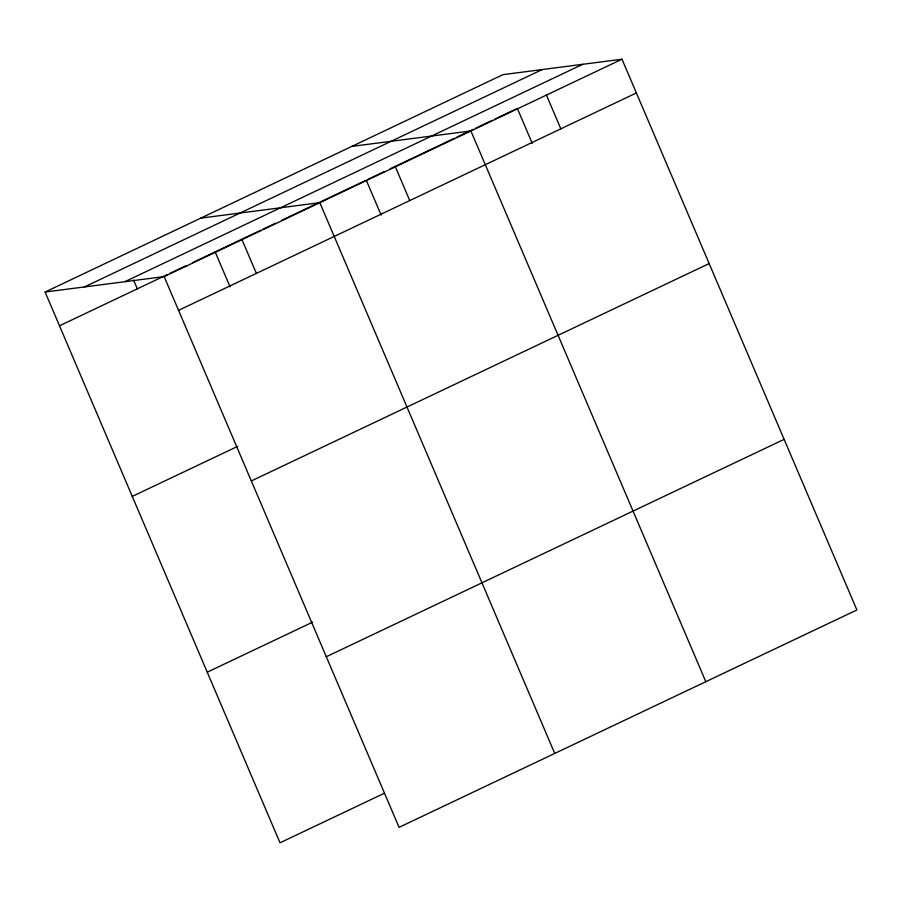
<?xml version="1.0" encoding="UTF-8"?>
<svg xmlns="http://www.w3.org/2000/svg" width="902" height="902" viewBox="0 0 902 902"><rect width="100%" height="100%" fill="white"/><g stroke="black" fill="none" stroke-linecap="round" stroke-linejoin="round"><path stroke-width="1.35" d="M45.1 292.045L502.933 74.652L621.985 59.205L856.9 609.955L399.067 827.348L164.153 276.598L45.1 292.045L280.015 842.795L384.207 793.32M84.393 286.949L542.215 69.555M124.871 281.695L582.692 64.301M59.498 325.802L167.456 274.535M169.971 273.351L186.286 265.594M192.566 262.617L260.486 230.371M263.001 229.176L275.595 223.2M281.886 220.201L364.983 180.75M367.509 179.554L383.869 171.786M390.171 168.798L440.526 144.884M441.788 144.286L454.382 138.299M456.897 137.104L473.268 129.336M475.782 128.14L492.154 120.372M494.668 119.177L517.331 108.409L532.214 143.305M164.153 276.598L621.985 59.205M178.551 310.356L636.384 92.962M132.267 496.404L237.722 446.343M251.32 480.958L709.152 263.576M207.246 672.182L312.69 622.121M326.298 656.735L784.131 439.353M351.848 146.395L470.9 130.948L705.815 681.698M200.763 218.126L319.815 202.679L554.73 753.429M546.443 95.071L560.841 128.839M395.358 166.814L409.756 200.571M366.246 180.152L381.129 215.048M241.984 239.639L256.382 273.396M215.161 251.895L230.044 286.791M133.597 280.094L137.329 288.843"/></g></svg>
